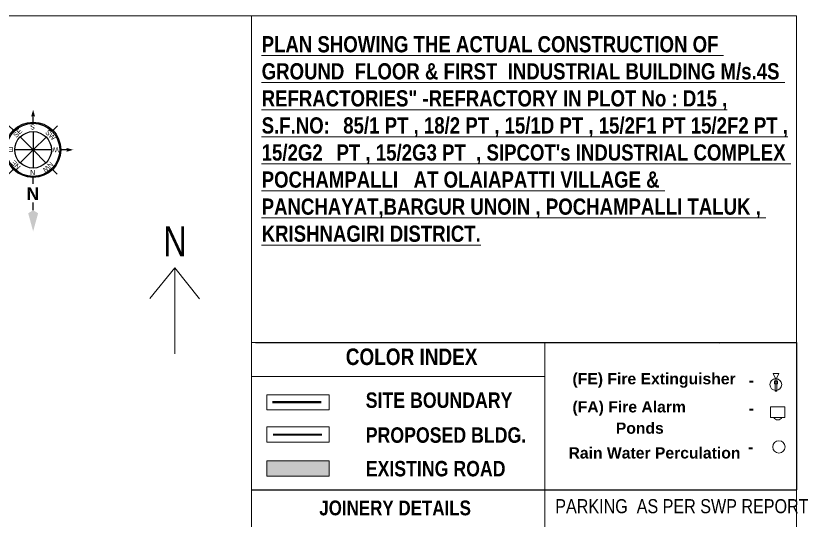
# Model space of a CAD drawing. Header units: metres. Extents: x -1559856 to -1559563, y 43807 to 43972.
# Drawn here: x -1559740.79 to -1559701.35, y 43947.16 to 43972.27 of the extents above; entities that cross this region are included whole.
import ezdxf

# ---------------------------------------------------------------- set-up
doc = ezdxf.new("R2010")
doc.units = ezdxf.units.M
doc.header["$LTSCALE"] = 750
doc.header["$MEASUREMENT"] = 0
doc.layers.get('0').update_dxf_attribs({"lineweight": 5})
doc.layers.add('doripalli', color=144, linetype='Continuous')
doc.layers.add('LANDSCAPE', color=54, linetype='Continuous')
doc.layers.add('NORTH_DIRECTION', color=7, linetype='Continuous', lineweight=0)
doc.styles.add('145', font='swissc.ttf', dxfattribs={"height": 0.23})
doc.styles.add('3', font='swissck.ttf', dxfattribs={"height": 0.28})
doc.styles.add('Bold', font='arialbd.ttf', dxfattribs={"height": 10.5})
doc.styles.add('CIVIL TEC- HARI', font='ARIALNB.TTF', dxfattribs={"height": 0.3})
doc.styles.add('SH', font='swissc.ttf', dxfattribs={"height": 10})
doc.styles.add('USA TEXT', font='GOTHIC.TTF', dxfattribs={"width": 0.8})

# ---------------------------------------------------------------- blocks, each defined once
blk = doc.blocks.new('A$C1F410503')
for points in [[(1.583, 4.805), (1.386, 4.09), (1.583, 3.973)], [(1.583, 3.973), (1.779, 4.09), (1.583, 4.805)], [(0, 1.583), (0.275, 1.661), (0.236, 1.583)], [(0.275, 1.504), (0.236, 1.583), (0, 1.583)], [(2.894, 1.661), (2.933, 1.583), (3.169, 1.583)], [(3.169, 1.583), (2.894, 1.504), (2.933, 1.583)], [(1.584, 0), (1.506, 0.275), (1.584, 0.236)], [(1.663, 0.275), (1.584, 0.236), (1.584, 0)]]:
    blk.add_solid(points)
at = {"layer": 'LANDSCAPE', "color": 1, "lineweight": 30, "ltscale": 20}
for p, q in [((1.583, 3.973), (1.583, 3.663)), ((1.584, 2.933), (1.584, 2.675)), ((0.816, 2.36), (0.635, 2.542)), ((2.36, 2.353), (2.542, 2.534)), ((1.585, 0.862), (1.585, 2.304)), ((1.586, 1.583), (1.078, 2.096)), ((1.584, 1.583), (2.096, 2.091)), ((0.236, 1.583), (0.49, 1.583)), ((0.863, 1.583), (2.305, 1.583)), ((1.586, 1.583), (1.07, 1.078)), ((1.584, 1.583), (2.096, 1.075)), ((2.679, 1.583), (2.933, 1.583)), ((0.802, 0.816), (0.622, 0.64)), ((2.362, 0.811), (2.541, 0.633)), ((1.584, 0.487), (1.584, 0.236))]:
    blk.add_line(p, q, dxfattribs=at)
for centre, radius in [((1.584, 1.581), 1.094), ((1.584, 1.583), 1.051), ((1.584, 1.583), 0.721)]:
    blk.add_circle(centre, radius, dxfattribs=at)
at = {"layer": 'doripalli', "color": 4, "lineweight": 30, "style": '3'}
for s, p in [('N', (1.502, 2.379)), ('W', (0.564, 1.485)), ('E', (2.368, 1.469)), ('S', (1.512, 0.578))]:
    blk.add_text(s, height=0.2, dxfattribs=at).set_placement(p)
for s, rotation, p in [('NW', 45, (0.91, 2.031)), ('NE', 315, (2.064, 2.242)), ('SW', 135, (1.12, 0.915)), ('SE', 225, (2.253, 1.119))]:
    blk.add_text(s, height=0.2, rotation=rotation, dxfattribs=at).set_placement(p)
at = {"layer": 'doripalli', "color": 3, "lineweight": 30, "ltscale": 20, "insert": (1.343, 3.571), "char_height": 0.5, "width": 0.43438, "attachment_point": 1, "style": '3'}
blk.add_mtext('\\A1;{\\fSwis721 BlkOul BT|b1|i0|c0|p82;\\C4;N}', dxfattribs=at)

msp = doc.modelspace()

# ---------------------------------------------------------------- hatches: boundary and pattern name
h = msp.add_hatch(color=51)
h.dxf.hatch_style = 1
h.paths.add_polyline_path([(-1559725.18836, 43950.11358), (-1559728.29516, 43950.11358), (-1559728.29516, 43949.35403), (-1559725.18836, 43949.35403)])

# ---------------------------------------------------------------- linework, layer by layer
at = {"color": 7}
for p, q in [((-1559729.05873, 43956.00212, -84794.61088), (-1559701.92363, 43956.00339, -84794.61088)), ((-1559714.46349, 43954.30439, -84794.61088), (-1559729.05874, 43954.30423, -84794.61088)), ((-1559701.92363, 43948.66244, -84794.61088), (-1559729.05874, 43948.66117, -84794.61088))]:
    msp.add_line(p, q, dxfattribs=at)
at = {"color": 7, "ltscale": 0.2}
msp.add_line((-1559729.05873, 43956.00212, -84794.61088), (-1559729.05873, 43948.66219, -138700.08236), dxfattribs=at)
at = {"color": 7, "linetype": 'ByBlock', "lineweight": -2, "ltscale": 0.05}
for p, q in [((-1559728.86314, 43956.0026, -84794.61088), (-1559701.92363, 43956.00276, -84794.61088)), ((-1559705.75595, 43955.94933, -84794.61088), (-1559705.75592, 43955.94933, -84794.61088)), ((-1559729.05921, 43948.66206, -30889.08796), (-1559701.92363, 43948.66229, -30889.08796))]:
    msp.add_line(p, q, dxfattribs=at)
at = {"color": 7, "ltscale": 0.25}
for p, q in [((-1559702.99063, 43954.24101, -210124.77338), (-1559703.09608, 43954.45687, -210124.77338)), ((-1559703.09608, 43954.45687, -210124.77338), (-1559702.80724, 43954.45687, -210124.77338)), ((-1559702.91268, 43954.24101, -210124.77338), (-1559702.80724, 43954.45687, -210124.77338)), ((-1559702.99063, 43953.93812, -210124.77338), (-1559702.99063, 43954.24101, -210124.77338)), ((-1559702.91268, 43953.93812, -210124.77338), (-1559702.91268, 43954.24101, -210124.77338)), ((-1559705.7562, 43948.66117, -84794.61088), (-1559729.0595, 43948.66117, -84794.61088))]:
    msp.add_line(p, q, dxfattribs=at)
at = {"color": 7, "ltscale": 0.2}
msp.add_lwpolyline([(-1559701.9239, 43862.94666), (-1559856.28176, 43862.94666), (-1559856.28176, 43972.27391), (-1559701.9239, 43972.27391)], close=True, dxfattribs=at)
for points, elevation in [([(-1559729.05873, 43956.00212), (-1559701.9239, 43956.00212), (-1559701.9239, 43972.27391), (-1559729.05873, 43972.27391)], -84794.61088), ([(-1559714.46349, 43948.66219), (-1559701.92363, 43948.66219), (-1559701.92363, 43956.00276), (-1559714.46349, 43956.00276)], -30889.08796), ([(-1559729.05951, 43932.42067), (-1559714.46349, 43932.42067), (-1559714.46349, 43948.66219), (-1559729.05951, 43948.66219)], -138700.08236)]:
    msp.add_lwpolyline(points, close=True, dxfattribs=dict(at, elevation=elevation))
at = {"color": 7, "ltscale": 0.25}
for points, elevation in [([(-1559703.02215, 43954.0848), (-1559702.88251, 43954.0848), (-1559702.88251, 43953.93812), (-1559703.02215, 43953.93812)], -210124.77338), ([(-1559702.99063, 43953.93812), (-1559702.91268, 43953.93812), (-1559702.91268, 43953.57474), (-1559702.99063, 43953.57474)], -210124.77338), ([(-1559728.29516, 43953.40572), (-1559725.18836, 43953.40572), (-1559725.18836, 43952.64618), (-1559728.29516, 43952.64618)], -143930.40968), ([(-1559703.22171, 43952.80181), (-1559702.50914, 43952.80181), (-1559702.50914, 43952.27164), (-1559703.22171, 43952.27164)], -210124.77338), ([(-1559728.29516, 43951.80634), (-1559725.18836, 43951.80634), (-1559725.18836, 43951.0468), (-1559728.29516, 43951.0468)], -143930.40968)]:
    msp.add_lwpolyline(points, close=True, dxfattribs=dict(at, elevation=elevation))
at = {"color": 3, "ltscale": 0.2, "const_width": 0.11, "elevation": -143930.63603}
msp.add_lwpolyline([(-1559728.02563, 43953.03131), (-1559725.57649, 43953.03131)], dxfattribs=at)
at = {"color": 1, "const_width": 0.11, "elevation": -143930.63603}
msp.add_lwpolyline([(-1559727.99778, 43951.41234), (-1559725.54516, 43951.41234)], dxfattribs=at)
at = {"color": 51, "elevation": -143930.40968}
msp.add_lwpolyline([(-1559728.29516, 43950.11358), (-1559725.18836, 43950.11358), (-1559725.18836, 43949.35403), (-1559728.29516, 43949.35403)], close=True, dxfattribs=at)
at = {"color": 7, "ltscale": 0.25}
for centre, radius in [((-1559702.9636, 43953.91062, -210124.77338), 0.2937), ((-1559702.80542, 43950.802, -210124.72205), 0.30506)]:
    msp.add_circle(centre, radius, dxfattribs=at)
msp.add_arc((-1559702.86065, 43952.36184, -210124.77338), 0.21445, 204.874698, 335.125302, dxfattribs=at)
at = {"layer": 'NORTH_DIRECTION'}
for points in [[(-1559732.88265, 43955.43752), (-1559732.88265, 43955.43752), (-1559732.88265, 43959.72459), (-1559734.11374, 43958.19803)], [(-1559731.64146, 43958.18552), (-1559731.64146, 43958.18552), (-1559732.88265, 43959.72459)]]:
    msp.add_lwpolyline(points, dxfattribs=at)

# ---------------------------------------------------------------- block references
at = {"color": 7, "lineweight": 30, "ltscale": 20, "xscale": 1.26, "yscale": 1.26, "zscale": 1.26, "rotation": 180}
msp.add_blockref('A$C1F410503', (-1559737.9352, 43967.59467, -17190.68812), dxfattribs=at)

# ---------------------------------------------------------------- texts
at = {"color": 7, "ltscale": 0.25}
for s, height, style, p in [('COLOR INDEX', 0.8241193, 'CIVIL TEC- HARI', (-1559724.36778, 43954.88137, -84794.54801)), ('(FE) Fire Extinguisher', 0.5596616, 'Bold', (-1559713.08281, 43953.92168, -210124.87603)), ('-', 0.55966, 'Bold', (-1559704.30901, 43953.84339, -210124.87603)), ('SITE BOUNDARY ', 0.77, 'CIVIL TEC- HARI', (-1559723.37481, 43952.7479, -143930.66118)), ('(FA) Fire Alarm', 0.5596616, 'Bold', (-1559713.08281, 43952.52135, -210124.87603)), ('-', 0.55966, 'Bold', (-1559704.30901, 43952.44306, -210124.87603)), ('Ponds', 0.559662, 'Bold', (-1559710.92666, 43951.46007, -210124.87603)), ('PROPOSED BLDG.', 0.77, 'CIVIL TEC- HARI', (-1559723.37481, 43951.00961, -143930.66118)), ('Rain Water Perculation', 0.5596616, 'Bold', (-1559713.28007, 43950.22585, -210124.87603)), ('-', 0.55966, 'Bold', (-1559704.33659, 43950.5246, -210124.87603)), ('EXISTING ROAD', 0.77, 'CIVIL TEC- HARI', (-1559723.37481, 43949.3359, -143930.66118))]:
    msp.add_text(s, height=height, dxfattribs=dict(at, style=style)).set_placement(p)
at = {"color": 7, "insert": (-1559728.55512, 43971.26385, -8960.08902), "char_height": 0.8085825, "width": 26.7336634, "attachment_point": 1, "style": 'SH'}
msp.add_mtext('\\A1;{\\fArial Narrow|b1|i0|c0|p34;\\LPLAN SHOWING THE ACTUAL CONSTRUCTION OF  GROUND  FLOOR & FIRST  INDUSTRIAL BUILDING M/s.4S \\H1.86531x; \\H0.5361x;REFRACTORIES" -REFRACTORY IN PLOT No : D15 , S.F.NO: \\H1.57687x; \\H0.63417x;85/1 PT , 18/2 PT , 15/1D PT , 15/2F1 PT 15/2F2 PT , 15/2G2 \\H1.67302x; \\H0.59772x;PT , 15/2G3 PT  , SIPCOT\'s INDUSTRIAL COMPLEX  \\H1.64097x; \\H0.6094x;POCHAMPALLI   AT OLAIAPATTI VILLAGE & \\H1.65165x; \\H0.60545x;PANCHAYAT,BARGUR UNOIN , POCHAMPALLI TALUK , \\H1.64809x; \\H0.60676x;KRISHNAGIRI DISTRICT.\\H1.64928x; }', dxfattribs=at)
at = {"color": 7, "ltscale": 0.25}
for s, insert, char_height, width, attachment_point, style in [('JOINERY DETAILS', (-1559721.9124, 43947.75962, -84794.61088), 0.7367085, 20.8926088, 5, 'CIVIL TEC- HARI'), ('PARKING  AS PER SWP REPORT', (-1559713.94096, 43948.20274, -0.04312), 0.7, 16.6716059, 1, '145')]:
    msp.add_mtext(s, dxfattribs=dict(at, insert=insert, char_height=char_height, width=width, attachment_point=attachment_point, style=style))
at = {"layer": 'NORTH_DIRECTION', "insert": (-1559733.45379, 43961.79651), "char_height": 1.5, "attachment_point": 1, "style": 'USA TEXT'}
msp.add_mtext_dynamic_manual_height_columns('N', width=1.1850696, gutter_width=30, heights=[2.65126], dxfattribs=at)

doc.saveas('drawing.dxf')
